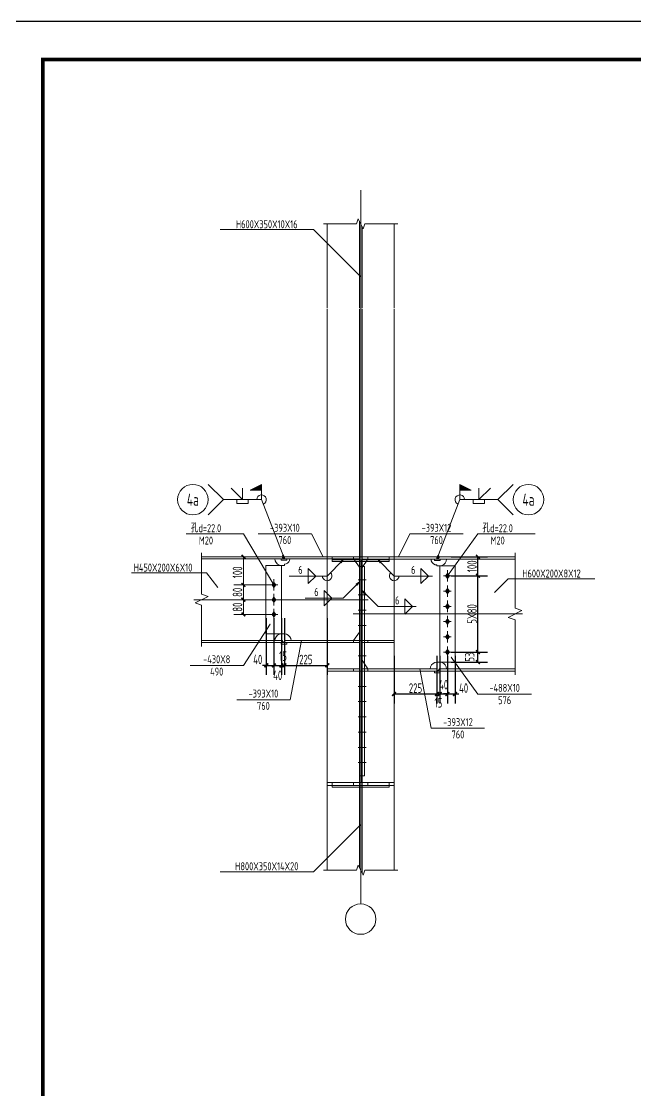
# Model space of a CAD drawing. Extents: x 19118 to 566552, y -1188739 to 92943.
# Drawn here: x 253395 to 269500, y -331137 to -303084 of the extents above; entities that cross this region are included whole.
import ezdxf
from ezdxf.enums import TextEntityAlignment as Align

# ---------------------------------------------------------------- set-up
doc = ezdxf.new("R2010")
doc.units = 0
doc.header["$LTSCALE"] = 1000
doc.header["$MEASUREMENT"] = 0
doc.linetypes.add('线型2', pattern=[5, 3, -2])
doc.linetypes.add('线型3', pattern=[19, 15, -1.5, 1, -1.5])
doc.layers.get('0').update_dxf_attribs({"linetype": 'CONTINUOUS'})
doc.layers.get('Defpoints').update_dxf_attribs({"linetype": 'CONTINUOUS'})
doc.layers.add('PUB_TITLE', color=4, linetype='CONTINUOUS')
doc.layers.add('WALL', color=6, linetype='CONTINUOUS')
for name, color, linetype, lineweight in [('孔标注', 9, 'CONTINUOUS', 18), ('字符标注', 9, 'CONTINUOUS', 18), ('尺寸标注', 9, 'CONTINUOUS', 18), ('柱_主零件_实线', 51, 'CONTINUOUS', 18), ('柱_零件_实线', 3, 'CONTINUOUS', 18), ('梁_主零件_实线', 141, 'CONTINUOUS', 18), ('梁_零件_实线', 3, 'CONTINUOUS', 18), ('点划线', 9, '线型3', 18), ('焊缝标注', 9, 'CONTINUOUS', 18), ('螺栓组-普通_实线', 7, 'CONTINUOUS', 18), ('轴线__点划线', 9, 'CONTINUOUS', 18), ('钢板标注', 9, 'CONTINUOUS', 18), ('钢框架轴线', 9, 'CONTINUOUS', 18)]:
    doc.layers.add(name, color=color, linetype=linetype, lineweight=lineweight)
doc.styles.add('PkpmHz', font='Pkpmeng', dxfattribs={"width": 0.7, "bigfont": 'hztxt'})
doc.dimstyles.new('Pkpm_100', dxfattribs={"dimtxt": 250, "dimasz": 100, "dimexe": 250, "dimexo": 0.0625, "dimgap": 30, "dimtad": 1, "dimdec": 0, "dimrnd": 5, "dimzin": 0, "dimdsep": 46, "dimtxsty": 'PkpmHz', "dimblk1": 'ARCHTICK', "dimblk2": 'ARCHTICK', "dimsah": 1, "dimcen": 0.09, "dimadec": 0, "dimazin": 0, "dimtfac": 1, "dimtdec": 0, "dimtmove": 2, "dimatfit": 1, "dimfxl": 1, "dimtolj": 1, "dimtzin": 0, "dimarcsym": 0})

# ---------------------------------------------------------------- blocks, each defined once
blk = doc.blocks.new('_ArchTick')
at = {"color": 0, "linetype": 'ByBlock', "const_width": 0.4}
blk.add_lwpolyline([(-0.5, -0.5), (0.5, 0.5)], dxfattribs=at)
blk = doc.blocks.new('*D916')
at = {"layer": 'Defpoints', "color": 0, "linetype": 'Continuous'}
for p in [(259816, -318644), (260016, -318644), (260016, -319981)]:
    blk.add_point(p, dxfattribs=at)
at = {"layer": '尺寸标注', "color": 0, "linetype": 'Continuous', "lineweight": -2}
for p, q in [((259816, -318744), (259816, -320231)), ((260016, -318744), (260016, -320231)), ((259816, -319981), (259716, -319981)), ((259816, -319981), (260016, -319981)), ((260016, -319981), (260116, -319981))]:
    blk.add_line(p, q, dxfattribs=at)
at = {"layer": '尺寸标注', "color": 0, "linetype": 'Continuous', "lineweight": -2, "xscale": 100, "yscale": 100, "zscale": 100}
blk.add_blockref('_ArchTick', (259816, -319981), dxfattribs=at)
at = {"layer": '尺寸标注', "color": 0, "linetype": 'Continuous', "lineweight": -2, "xscale": 100, "yscale": 100, "zscale": 100, "rotation": 180}
blk.add_blockref('_ArchTick', (260016, -319981), dxfattribs=at)
at = {"layer": '尺寸标注', "color": 0, "linetype": 'Continuous', "insert": (259593, -319826), "char_height": 250, "attachment_point": 5, "style": 'PkpmHz'}
blk.add_mtext('\\A1;40', dxfattribs=at)
blk = doc.blocks.new('*D917')
at = {"layer": 'Defpoints', "color": 0, "linetype": 'Continuous'}
for p in [(260016, -318644), (260216, -318644), (260216, -319981)]:
    blk.add_point(p, dxfattribs=at)
at = {"layer": '尺寸标注', "color": 0, "linetype": 'Continuous', "lineweight": -2}
for p, q in [((260016, -318744), (260016, -320231)), ((260216, -318744), (260216, -320231)), ((260016, -319981), (260216, -319981))]:
    blk.add_line(p, q, dxfattribs=at)
at = {"layer": '尺寸标注', "color": 0, "linetype": 'Continuous', "lineweight": -2, "xscale": 100, "yscale": 100, "zscale": 100, "rotation": 180}
blk.add_blockref('_ArchTick', (260016, -319981), dxfattribs=at)
at = {"layer": '尺寸标注', "color": 0, "linetype": 'Continuous', "lineweight": -2, "xscale": 100, "yscale": 100, "zscale": 100}
blk.add_blockref('_ArchTick', (260216, -319981), dxfattribs=at)
at = {"layer": '尺寸标注', "color": 0, "linetype": 'Continuous', "insert": (260116, -320240), "char_height": 250, "attachment_point": 5, "style": 'PkpmHz'}
blk.add_mtext('\\A1;40', dxfattribs=at)
blk = doc.blocks.new('*D918')
at = {"layer": 'Defpoints', "color": 0, "linetype": 'Continuous'}
for p in [(260216, -318644), (260291, -318644), (260291, -319981)]:
    blk.add_point(p, dxfattribs=at)
at = {"layer": '尺寸标注', "color": 0, "linetype": 'Continuous', "lineweight": -2}
for p, q in [((260216, -318744), (260216, -320231)), ((260291, -318744), (260291, -320231)), ((260216, -319981), (260291, -319981))]:
    blk.add_line(p, q, dxfattribs=at)
at = {"layer": '尺寸标注', "color": 0, "linetype": 'Continuous', "lineweight": -2, "xscale": 100, "yscale": 100, "zscale": 100, "rotation": 180}
blk.add_blockref('_ArchTick', (260216, -319981), dxfattribs=at)
at = {"layer": '尺寸标注', "color": 0, "linetype": 'Continuous', "lineweight": -2, "xscale": 100, "yscale": 100, "zscale": 100}
blk.add_blockref('_ArchTick', (260291, -319981), dxfattribs=at)
at = {"layer": '尺寸标注', "color": 0, "linetype": 'Continuous', "insert": (260254, -319738), "char_height": 250, "attachment_point": 5, "style": 'PkpmHz'}
blk.add_mtext('\\A1;15', dxfattribs=at)
blk = doc.blocks.new('*D919')
at = {"layer": 'Defpoints', "color": 0, "linetype": 'Continuous'}
for p in [(260291, -318644), (261416, -318644), (261416, -319981)]:
    blk.add_point(p, dxfattribs=at)
at = {"layer": '尺寸标注', "color": 0, "linetype": 'Continuous', "lineweight": -2}
for p, q in [((260291, -318744), (260291, -320231)), ((261416, -318744), (261416, -320231)), ((260291, -319981), (261416, -319981))]:
    blk.add_line(p, q, dxfattribs=at)
at = {"layer": '尺寸标注', "color": 0, "linetype": 'Continuous', "lineweight": -2, "xscale": 100, "yscale": 100, "zscale": 100, "rotation": 180}
blk.add_blockref('_ArchTick', (260291, -319981), dxfattribs=at)
at = {"layer": '尺寸标注', "color": 0, "linetype": 'Continuous', "lineweight": -2, "xscale": 100, "yscale": 100, "zscale": 100}
blk.add_blockref('_ArchTick', (261416, -319981), dxfattribs=at)
at = {"layer": '尺寸标注', "color": 0, "linetype": 'Continuous', "insert": (260854, -319826), "char_height": 250, "attachment_point": 5, "style": 'PkpmHz'}
blk.add_mtext('\\A1;225', dxfattribs=at)
blk = doc.blocks.new('*D920')
at = {"layer": 'Defpoints', "color": 0, "linetype": 'Continuous'}
for p in [(263166, -319631), (264291, -319631), (264291, -320731)]:
    blk.add_point(p, dxfattribs=at)
at = {"layer": '尺寸标注', "color": 0, "linetype": 'Continuous', "lineweight": -2}
for p, q in [((263166, -319731), (263166, -320981)), ((264291, -319731), (264291, -320981)), ((263166, -320731), (264291, -320731))]:
    blk.add_line(p, q, dxfattribs=at)
at = {"layer": '尺寸标注', "color": 0, "linetype": 'Continuous', "lineweight": -2, "xscale": 100, "yscale": 100, "zscale": 100, "rotation": 180}
blk.add_blockref('_ArchTick', (263166, -320731), dxfattribs=at)
at = {"layer": '尺寸标注', "color": 0, "linetype": 'Continuous', "lineweight": -2, "xscale": 100, "yscale": 100, "zscale": 100}
blk.add_blockref('_ArchTick', (264291, -320731), dxfattribs=at)
at = {"layer": '尺寸标注', "color": 0, "linetype": 'Continuous', "insert": (263729, -320576), "char_height": 250, "attachment_point": 5, "style": 'PkpmHz'}
blk.add_mtext('\\A1;225', dxfattribs=at)
blk = doc.blocks.new('*D921')
at = {"layer": 'Defpoints', "color": 0, "linetype": 'Continuous'}
for p in [(264291, -319631), (264366, -319631), (264366, -320731)]:
    blk.add_point(p, dxfattribs=at)
at = {"layer": '尺寸标注', "color": 0, "linetype": 'Continuous', "lineweight": -2}
for p, q in [((264291, -319731), (264291, -320981)), ((264366, -319731), (264366, -320981)), ((264291, -320731), (264366, -320731))]:
    blk.add_line(p, q, dxfattribs=at)
at = {"layer": '尺寸标注', "color": 0, "linetype": 'Continuous', "lineweight": -2, "xscale": 100, "yscale": 100, "zscale": 100, "rotation": 180}
blk.add_blockref('_ArchTick', (264291, -320731), dxfattribs=at)
at = {"layer": '尺寸标注', "color": 0, "linetype": 'Continuous', "lineweight": -2, "xscale": 100, "yscale": 100, "zscale": 100}
blk.add_blockref('_ArchTick', (264366, -320731), dxfattribs=at)
at = {"layer": '尺寸标注', "color": 0, "linetype": 'Continuous', "insert": (264329, -320962), "char_height": 250, "attachment_point": 5, "style": 'PkpmHz'}
blk.add_mtext('\\A1;15', dxfattribs=at)
blk = doc.blocks.new('*D922')
at = {"layer": 'Defpoints', "color": 0, "linetype": 'Continuous'}
for p in [(264366, -319631), (264566, -319631), (264566, -320731)]:
    blk.add_point(p, dxfattribs=at)
at = {"layer": '尺寸标注', "color": 0, "linetype": 'Continuous', "lineweight": -2}
for p, q in [((264366, -319731), (264366, -320981)), ((264566, -319731), (264566, -320981)), ((264366, -320731), (264566, -320731))]:
    blk.add_line(p, q, dxfattribs=at)
at = {"layer": '尺寸标注', "color": 0, "linetype": 'Continuous', "lineweight": -2, "xscale": 100, "yscale": 100, "zscale": 100, "rotation": 180}
blk.add_blockref('_ArchTick', (264366, -320731), dxfattribs=at)
at = {"layer": '尺寸标注', "color": 0, "linetype": 'Continuous', "lineweight": -2, "xscale": 100, "yscale": 100, "zscale": 100}
blk.add_blockref('_ArchTick', (264566, -320731), dxfattribs=at)
at = {"layer": '尺寸标注', "color": 0, "linetype": 'Continuous', "insert": (264466, -320489), "char_height": 250, "attachment_point": 5, "style": 'PkpmHz'}
blk.add_mtext('\\A1;40', dxfattribs=at)
blk = doc.blocks.new('*D923')
at = {"layer": 'Defpoints', "color": 0, "linetype": 'Continuous'}
for p in [(264566, -319631), (264766, -319631), (264766, -320731)]:
    blk.add_point(p, dxfattribs=at)
at = {"layer": '尺寸标注', "color": 0, "linetype": 'Continuous', "lineweight": -2}
for p, q in [((264566, -319731), (264566, -320981)), ((264766, -319731), (264766, -320981)), ((264566, -320731), (264466, -320731)), ((264566, -320731), (264766, -320731)), ((264766, -320731), (264866, -320731))]:
    blk.add_line(p, q, dxfattribs=at)
at = {"layer": '尺寸标注', "color": 0, "linetype": 'Continuous', "lineweight": -2, "xscale": 100, "yscale": 100, "zscale": 100}
blk.add_blockref('_ArchTick', (264566, -320731), dxfattribs=at)
at = {"layer": '尺寸标注', "color": 0, "linetype": 'Continuous', "lineweight": -2, "xscale": 100, "yscale": 100, "zscale": 100, "rotation": 180}
blk.add_blockref('_ArchTick', (264766, -320731), dxfattribs=at)
at = {"layer": '尺寸标注', "color": 0, "linetype": 'Continuous', "insert": (264990, -320576), "char_height": 250, "attachment_point": 5, "style": 'PkpmHz'}
blk.add_mtext('\\A1;40', dxfattribs=at)
blk = doc.blocks.new('*D924')
at = {"layer": 'Defpoints', "color": 0, "linetype": 'Continuous'}
for p in [(264566, -319631), (265366, -319631), (264566, -319896)]:
    blk.add_point(p, dxfattribs=at)
at = {"layer": '尺寸标注', "color": 0, "linetype": 'Continuous', "lineweight": -2}
for p, q in [((264666, -319631), (265616, -319631)), ((265366, -319896), (265366, -319631)), ((264666, -319896), (265616, -319896))]:
    blk.add_line(p, q, dxfattribs=at)
at = {"layer": '尺寸标注', "color": 0, "linetype": 'Continuous', "lineweight": -2, "xscale": 100, "yscale": 100, "zscale": 100}
for p, rotation in [((265366, -319631), 90), ((265366, -319896), 270)]:
    blk.add_blockref('_ArchTick', p, dxfattribs=dict(at, rotation=rotation))
at = {"layer": '尺寸标注', "color": 0, "linetype": 'Continuous', "insert": (265150, -319764), "char_height": 250, "attachment_point": 5, "rotation": 90, "style": 'PkpmHz'}
blk.add_mtext('\\A1;53', dxfattribs=at)
blk = doc.blocks.new('*D925')
at = {"layer": 'Defpoints', "color": 0, "linetype": 'Continuous'}
for p in [(264566, -317631), (265366, -317631), (264566, -319631)]:
    blk.add_point(p, dxfattribs=at)
at = {"layer": '尺寸标注', "color": 0, "linetype": 'Continuous', "lineweight": -2}
for p, q in [((264666, -317631), (265616, -317631)), ((265366, -319631), (265366, -317631)), ((264666, -319631), (265616, -319631))]:
    blk.add_line(p, q, dxfattribs=at)
at = {"layer": '尺寸标注', "color": 0, "linetype": 'Continuous', "lineweight": -2, "xscale": 100, "yscale": 100, "zscale": 100}
for p, rotation in [((265366, -317631), 90), ((265366, -319631), 270)]:
    blk.add_blockref('_ArchTick', p, dxfattribs=dict(at, rotation=rotation))
at = {"layer": '尺寸标注', "color": 0, "linetype": 'Continuous', "insert": (265211, -318631), "char_height": 250, "attachment_point": 5, "rotation": 90, "style": 'PkpmHz'}
blk.add_mtext('\\A1;5X80', dxfattribs=at)
blk = doc.blocks.new('*D926')
at = {"layer": 'Defpoints', "color": 0, "linetype": 'Continuous'}
for p in [(264566, -317131), (265366, -317131), (264566, -317631)]:
    blk.add_point(p, dxfattribs=at)
at = {"layer": '尺寸标注', "color": 0, "linetype": 'Continuous', "lineweight": -2}
for p, q in [((264666, -317131), (265616, -317131)), ((265366, -317631), (265366, -317131)), ((264666, -317631), (265616, -317631))]:
    blk.add_line(p, q, dxfattribs=at)
at = {"layer": '尺寸标注', "color": 0, "linetype": 'Continuous', "lineweight": -2, "xscale": 100, "yscale": 100, "zscale": 100}
for p, rotation in [((265366, -317131), 90), ((265366, -317631), 270)]:
    blk.add_blockref('_ArchTick', p, dxfattribs=dict(at, rotation=rotation))
at = {"layer": '尺寸标注', "color": 0, "linetype": 'Continuous', "insert": (265211, -317381), "char_height": 250, "attachment_point": 5, "rotation": 90, "style": 'PkpmHz'}
blk.add_mtext('\\A1;100', dxfattribs=at)

msp = doc.modelspace()

# ---------------------------------------------------------------- hatches: boundary and pattern name
at = {"layer": '焊缝标注'}
for points in [[(259691.46, -315381.48), (259391.46, -315381.48), (259691.46, -315231.48)], [(264891.46, -315381.48), (265191.46, -315381.48), (264891.46, -315231.48)], [(260291.46, -317181.47), (260269.35, -317082.8), (260241.38, -317093.63)], [(261836.46, -317211.47), (261755.14, -317271.58), (261776.36, -317292.79)], [(262746.46, -317211.47), (262806.57, -317292.79), (262827.78, -317271.58)], [(264291.46, -317191.47), (264341.36, -317103.52), (264313.36, -317092.75)], [(262256.46, -317791.47), (262175.14, -317851.58), (262196.36, -317872.79)], [(262326.46, -318013.47), (262386.57, -318094.79), (262407.78, -318073.58)]]:
    msp.add_hatch(color=256, dxfattribs=at).paths.add_polyline_path(points)
at = {"layer": '螺栓组-普通_实线'}
for points in [[(264566.46, -317566.47), (264516.46, -317631.47), (264566.46, -317696.47), (264616.46, -317631.47)], [(260016.46, -317803.97), (259966.46, -317868.97), (260016.46, -317933.97), (260066.46, -317868.97)], [(264566.46, -317966.47), (264516.46, -318031.47), (264566.46, -318096.47), (264616.46, -318031.47)], [(260016.46, -318191.47), (259966.46, -318256.47), (260016.46, -318321.47), (260066.46, -318256.47)], [(264566.46, -318366.47), (264516.46, -318431.47), (264566.46, -318496.47), (264616.46, -318431.47)], [(260016.46, -318578.97), (259966.46, -318643.97), (260016.46, -318708.97), (260066.46, -318643.97)], [(264566.46, -318766.47), (264516.46, -318831.47), (264566.46, -318896.47), (264616.46, -318831.47)], [(264566.46, -319166.47), (264516.46, -319231.47), (264566.46, -319296.47), (264616.46, -319231.47)], [(264566.46, -319566.47), (264516.46, -319631.47), (264566.46, -319696.47), (264616.46, -319631.47)]]:
    msp.add_hatch(color=1, dxfattribs=at).paths.add_polyline_path(points)

# ---------------------------------------------------------------- linework, layer by layer
at = {"layer": 'PUB_TITLE'}
msp.add_lwpolyline([(251456.96, -362483.6), (335556.96, -362483.6), (335556.96, -303083.6), (251456.96, -303083.6)], close=True, dxfattribs=at)
at = {"layer": 'PUB_TITLE', "const_width": 100}
msp.add_lwpolyline([(253956.96, -361483.6), (334556.96, -361483.6), (334556.96, -304083.6), (253956.96, -304083.6)], close=True, dxfattribs=at)
at = {"layer": '孔标注', "ltscale": 100}
for p, q in [((259216.46, -316531.47), (257716.46, -316531.47)), ((260016.46, -317868.97), (259216.46, -316531.47)), ((264566.46, -317631.47), (265366.46, -316531.47)), ((265366.46, -316531.47), (266866.46, -316531.47))]:
    msp.add_line(p, q, dxfattribs=at)
at = {"layer": '孔标注', "ltscale": 100, "const_width": 10}
for points in [[(264571.46, -317631.47, 1), (264561.46, -317631.47, 1)], [(260021.46, -317868.97, 1), (260011.46, -317868.97, 1)]]:
    msp.add_lwpolyline(points, format="xyb", close=True, dxfattribs=at)
at = {"layer": '字符标注', "ltscale": 100}
for p, q in [((261054.03, -308548.27), (258604.03, -308548.27)), ((262291.46, -309785.7), (261054.03, -308548.27)), ((258246.18, -317555.52), (256278.78, -317555.52)), ((258544.36, -317935.77), (258246.18, -317555.52)), ((265803.48, -318064.98), (266157.03, -317711.43)), ((266157.03, -317711.43), (268432.03, -317711.43)), ((262291.46, -324155.15), (261054.03, -325392.59)), ((261054.03, -325392.59), (258604.03, -325392.59))]:
    msp.add_line(p, q, dxfattribs=at)
at = {"layer": '字符标注', "ltscale": 100, "const_width": 10}
for points in [[(262296.46, -309785.7, 1), (262286.46, -309785.7, 1)], [(262296.46, -324155.15, 1), (262286.46, -324155.15, 1)]]:
    msp.add_lwpolyline(points, format="xyb", close=True, dxfattribs=at)
at = {"layer": '尺寸标注', "linetype": 'Continuous'}
for p, q in [((259916.46, -317131.47), (258966.46, -317131.47)), ((259216.46, -317868.97), (259216.46, -317131.47)), ((259916.46, -317868.97), (258966.46, -317868.97)), ((259916.46, -317868.97), (258966.46, -317868.97)), ((259216.46, -318643.97), (259216.46, -317868.97)), ((259916.46, -318256.47), (258966.46, -318256.47)), ((259916.46, -318643.97), (258966.46, -318643.97)), ((259916.46, -318643.97), (258966.46, -318643.97))]:
    msp.add_line(p, q, dxfattribs=at)
at = {"layer": '柱_主零件_实线', "ltscale": 100}
for p, q in [((261416.46, -308393.2), (261416.46, -310606.48)), ((263166.46, -310606.48), (263166.46, -308393.2)), ((261416.46, -310631.48), (261416.46, -325355.15)), ((263166.46, -325355.15), (263166.46, -310631.48))]:
    msp.add_line(p, q, dxfattribs=at)
at = {"layer": '柱_主零件_实线', "linetype": '线型2', "ltscale": 100}
for p, q in [((262256.46, -308323.2), (262256.46, -310606.48)), ((262326.46, -310606.48), (262326.46, -308463.2)), ((262256.46, -310631.48), (262256.46, -325285.15)), ((262326.46, -325425.15), (262326.46, -310631.48))]:
    msp.add_line(p, q, dxfattribs=at)
at = {"layer": '柱_零件_实线', "ltscale": 100}
for p, q in [((260291.46, -317131.47), (261416.46, -317131.47)), ((260291.46, -317181.47), (260291.46, -317131.47)), ((260291.46, -317181.47), (261416.46, -317181.47)), ((260376.69, -317298.78), (260408.77, -317266.7)), ((260408.77, -317266.7), (260429.37, -317226.28)), ((260429.37, -317226.28), (260436.46, -317181.47)), ((263166.46, -317131.47), (264291.46, -317131.47)), ((264291.46, -317191.47), (263166.46, -317191.47)), ((264144.05, -317239.37), (264136.46, -317191.47)), ((264166.07, -317282.58), (264144.05, -317239.37)), ((264200.35, -317316.87), (264166.07, -317282.58)), ((264291.46, -317191.47), (264291.46, -317131.47)), ((259806.46, -317356.47), (260291.46, -317356.47)), ((259806.46, -319156.47), (259806.46, -317356.47)), ((260291.46, -317326.47), (260336.27, -317319.38)), ((260291.46, -317356.47), (260291.46, -317326.47)), ((260336.27, -317319.38), (260376.69, -317298.78)), ((262391.46, -317386.47), (262321.46, -317386.47)), ((262321.46, -317386.47), (262321.46, -322876.47)), ((262391.46, -322876.47), (262391.46, -317386.47)), ((264243.57, -317338.89), (264200.35, -317316.87)), ((264291.46, -317346.47), (264243.57, -317338.89)), ((264291.46, -317366.47), (264291.46, -317346.47)), ((264766.46, -317366.47), (264291.46, -317366.47)), ((264766.46, -319896.47), (264766.46, -317366.47)), ((260291.46, -319156.47), (259806.46, -319156.47)), ((260345.54, -319165.04), (260291.46, -319156.47)), ((260394.32, -319189.89), (260345.54, -319165.04)), ((260433.04, -319228.61), (260394.32, -319189.89)), ((260457.9, -319277.39), (260433.04, -319228.61)), ((260291.46, -319381.47), (260291.46, -319331.47)), ((261416.46, -319331.47), (260291.46, -319331.47)), ((260291.46, -319381.47), (261416.46, -319381.47)), ((260466.46, -319331.47), (260457.9, -319277.39)), ((263166.46, -320071.47), (264291.46, -320071.47)), ((264116.46, -320071.47), (264125.03, -320017.39)), ((264125.03, -320017.39), (264149.89, -319968.61)), ((264149.89, -319968.61), (264188.6, -319929.89)), ((264188.6, -319929.89), (264237.39, -319905.04)), ((264237.39, -319905.04), (264291.46, -319896.47)), ((264291.46, -319896.47), (264766.46, -319896.47)), ((264291.46, -320131.47), (264291.46, -320071.47)), ((264291.46, -320131.47), (263166.46, -320131.47)), ((262391.46, -322876.47), (262321.46, -322876.47))]:
    msp.add_line(p, q, dxfattribs=at)
at = {"layer": '柱_零件_实线', "linetype": '线型2', "ltscale": 100}
for p, q in [((261416.46, -317181.47), (261416.46, -317131.47)), ((261416.46, -317131.47), (262256.46, -317131.47)), ((261416.46, -317181.47), (262256.46, -317181.47)), ((262106.46, -317181.47), (262106.46, -317131.47)), ((262256.46, -317406.47), (262106.46, -317181.47)), ((262256.46, -317181.47), (262256.46, -317131.47)), ((262326.46, -317191.47), (262326.46, -317131.47)), ((262326.46, -317131.47), (263166.46, -317131.47)), ((262326.46, -317416.47), (262476.46, -317191.47)), ((262326.46, -317191.47), (263166.46, -317191.47)), ((262476.46, -317191.47), (262476.46, -317131.47)), ((263166.46, -317131.47), (263166.46, -317191.47)), ((262256.46, -319106.47), (262256.46, -317406.47)), ((262326.46, -319846.47), (262326.46, -317416.47)), ((262106.46, -319331.47), (262256.46, -319106.47)), ((261416.46, -319381.47), (261416.46, -319331.47)), ((261416.46, -319331.47), (262256.46, -319331.47)), ((262256.46, -319381.47), (261416.46, -319381.47)), ((262106.46, -319381.47), (262106.46, -319331.47)), ((262256.46, -319381.47), (262256.46, -319331.47)), ((262326.46, -319331.47), (263166.46, -319331.47)), ((263166.46, -319381.47), (262326.46, -319381.47)), ((262476.46, -319381.47), (262476.46, -319331.47)), ((263166.46, -319331.47), (263166.46, -319381.47)), ((261416.46, -320131.47), (261416.46, -320071.47)), ((262256.46, -320071.47), (261416.46, -320071.47)), ((262106.46, -320131.47), (262106.46, -320071.47)), ((262256.46, -320131.47), (262256.46, -320071.47)), ((262476.46, -320071.47), (262326.46, -319846.47)), ((262326.46, -320131.47), (262326.46, -320071.47)), ((262326.46, -320071.47), (263166.46, -320071.47)), ((262476.46, -320131.47), (262476.46, -320071.47)), ((263166.46, -320071.47), (263166.46, -320131.47)), ((262256.46, -320131.47), (261416.46, -320131.47)), ((263166.46, -320131.47), (262326.46, -320131.47)), ((261416.46, -323131.47), (261416.46, -323051.47)), ((261416.46, -323051.47), (262256.46, -323051.47)), ((262256.46, -323131.47), (261416.46, -323131.47)), ((262106.46, -323131.47), (262106.46, -323051.47)), ((262256.46, -323131.47), (262256.46, -323051.47)), ((262326.46, -323131.47), (262326.46, -323051.47)), ((262326.46, -323051.47), (263166.46, -323051.47)), ((263166.46, -323131.47), (262326.46, -323131.47)), ((262476.46, -323131.47), (262476.46, -323051.47)), ((263166.46, -323051.47), (263166.46, -323131.47))]:
    msp.add_line(p, q, dxfattribs=at)
at = {"layer": '梁_主零件_实线', "ltscale": 100}
for p, q in [((258120.97, -317131.47), (260231.46, -317131.47)), ((258120.97, -317181.47), (260266.46, -317181.47)), ((260041.46, -317181.47), (260050.03, -317235.55)), ((260050.03, -317235.55), (260074.89, -317284.34)), ((260074.89, -317284.34), (260113.6, -317323.05)), ((260266.46, -317181.47), (260231.46, -317131.47)), ((261541.46, -317131.47), (263041.46, -317131.47)), ((261541.46, -317211.47), (261541.46, -317131.47)), ((263041.46, -317211.47), (261541.46, -317211.47)), ((262261.46, -317211.47), (262261.46, -323051.47)), ((262321.46, -323051.47), (262321.46, -317211.47)), ((263041.46, -317211.47), (263041.46, -317131.47)), ((264316.46, -317191.47), (264358.48, -317131.47)), ((264316.46, -317191.47), (266338.88, -317191.47)), ((264358.48, -317131.47), (266338.88, -317131.47)), ((264508.04, -317294.34), (264532.9, -317245.55)), ((264532.9, -317245.55), (264541.46, -317191.47)), ((260113.6, -317323.05), (260162.39, -317347.91)), ((260162.39, -317347.91), (260216.46, -317356.47)), ((264366.46, -317366.47), (264420.54, -317357.91)), ((264420.54, -317357.91), (264469.32, -317333.05)), ((264469.32, -317333.05), (264508.04, -317294.34)), ((260074.89, -319228.61), (260050.03, -319277.39)), ((260113.6, -319189.89), (260074.89, -319228.61)), ((260162.39, -319165.04), (260113.6, -319189.89)), ((260216.46, -319156.47), (260162.39, -319165.04)), ((260231.46, -319331.47), (258120.97, -319331.47)), ((260266.46, -319381.47), (258120.97, -319381.47)), ((260050.03, -319277.39), (260041.46, -319331.47)), ((260266.46, -319381.47), (260231.46, -319331.47)), ((264316.46, -320131.47), (264358.48, -320071.47)), ((266338.88, -320071.47), (264358.48, -320071.47)), ((264420.54, -319905.04), (264366.46, -319896.47)), ((264469.32, -319929.89), (264420.54, -319905.04)), ((264508.04, -319968.61), (264469.32, -319929.89)), ((264532.9, -320017.39), (264508.04, -319968.61)), ((264541.46, -320071.47), (264532.9, -320017.39)), ((266338.88, -320131.47), (264316.46, -320131.47)), ((261541.46, -323131.47), (261541.46, -323051.47)), ((261541.46, -323051.47), (263041.46, -323051.47)), ((263041.46, -323131.47), (261541.46, -323131.47)), ((263041.46, -323131.47), (263041.46, -323051.47))]:
    msp.add_line(p, q, dxfattribs=at)
at = {"layer": '梁_主零件_实线', "linetype": '线型2', "ltscale": 100}
for p, q in [((260216.46, -319156.47), (260216.46, -317356.47)), ((262261.46, -317386.47), (262321.46, -317386.47)), ((264366.46, -317366.47), (264366.46, -319896.47)), ((262261.46, -322876.47), (262321.46, -322876.47))]:
    msp.add_line(p, q, dxfattribs=at)
at = {"layer": '梁_零件_实线', "ltscale": 100}
for p, q in [((260353.96, -317181.47), (260203.96, -317181.47)), ((260203.96, -317221.47), (260203.96, -317181.47)), ((260203.96, -317221.47), (260353.96, -317221.47)), ((260353.96, -317221.47), (260353.96, -317181.47)), ((261541.46, -317251.47), (261541.46, -317211.47)), ((261541.46, -317211.47), (262261.46, -317211.47)), ((262261.46, -317251.47), (261541.46, -317251.47)), ((262321.46, -317211.47), (263041.46, -317211.47)), ((263041.46, -317251.47), (262321.46, -317251.47)), ((263041.46, -317251.47), (263041.46, -317211.47)), ((264228.96, -317191.47), (264378.96, -317191.47)), ((264228.96, -317231.47), (264228.96, -317191.47)), ((264378.96, -317231.47), (264228.96, -317231.47)), ((264378.96, -317231.47), (264378.96, -317191.47)), ((260203.96, -319421.47), (260203.96, -319381.47)), ((260353.96, -319381.47), (260203.96, -319381.47)), ((260203.96, -319421.47), (260353.96, -319421.47)), ((260353.96, -319421.47), (260353.96, -319381.47)), ((264228.96, -320171.47), (264228.96, -320131.47)), ((264228.96, -320131.47), (264378.96, -320131.47)), ((264378.96, -320171.47), (264228.96, -320171.47)), ((264378.96, -320171.47), (264378.96, -320131.47)), ((261541.46, -323171.47), (261541.46, -323131.47)), ((261541.46, -323131.47), (263041.46, -323131.47)), ((263041.46, -323171.47), (261541.46, -323171.47)), ((263041.46, -323171.47), (263041.46, -323131.47))]:
    msp.add_line(p, q, dxfattribs=at)
at = {"layer": '梁_零件_实线', "linetype": '线型2', "ltscale": 100}
for p, q in [((262261.46, -317211.47), (262321.46, -317211.47)), ((262321.46, -317251.47), (262261.46, -317251.47))]:
    msp.add_line(p, q, dxfattribs=at)
at = {"layer": '点划线', "ltscale": 100}
for p, q in [((262491.46, -318256.47), (257920.97, -318256.47)), ((262091.46, -318631.47), (266538.88, -318631.47))]:
    msp.add_line(p, q, dxfattribs=at)
at = {"layer": '焊缝标注', "ltscale": 100}
for p, q in [((258691.46, -315631.48), (258291.46, -315231.48)), ((265891.46, -315631.48), (266291.46, -315231.48)), ((259191.46, -315631.48), (258891.46, -315331.48)), ((259191.46, -315631.48), (259191.46, -315331.48)), ((259691.46, -315631.48), (259691.46, -315381.48)), ((264891.46, -315631.48), (264891.46, -315381.48)), ((265391.46, -315631.48), (265391.46, -315331.48)), ((265391.46, -315631.48), (265691.46, -315331.48)), ((258691.46, -315631.48), (258291.46, -316031.48)), ((259691.46, -315631.48), (258691.46, -315631.48)), ((259041.46, -315631.48), (259041.46, -315731.48)), ((259041.46, -315731.48), (259341.46, -315731.48)), ((259341.46, -315631.48), (259341.46, -315731.48)), ((260291.46, -317181.47), (259691.46, -315631.48)), ((264291.46, -317191.47), (264891.46, -315631.48)), ((264891.46, -315631.48), (265891.46, -315631.48)), ((265241.46, -315631.48), (265241.46, -315731.48)), ((265241.46, -315731.48), (265541.46, -315731.48)), ((265541.46, -315631.48), (265541.46, -315731.48)), ((265891.46, -315631.48), (266291.46, -316031.48)), ((261836.46, -317211.47), (261412.2, -317635.74)), ((262746.46, -317211.47), (263170.73, -317635.74)), ((261112.2, -317635.74), (260912.2, -317435.74)), ((260912.2, -317635.74), (260912.2, -317435.74)), ((263870.73, -317435.74), (264070.73, -317635.74)), ((263870.73, -317635.74), (263870.73, -317435.74)), ((261412.2, -317635.74), (260412.2, -317635.74)), ((261112.2, -317635.74), (260912.2, -317835.74)), ((260912.2, -317635.74), (260912.2, -317835.74)), ((262256.46, -317791.47), (261832.2, -318215.74)), ((263170.73, -317635.74), (264170.73, -317635.74)), ((263870.73, -317835.74), (264070.73, -317635.74)), ((263870.73, -317635.74), (263870.73, -317835.74)), ((261532.2, -318215.74), (261332.2, -318015.74)), ((261332.2, -318215.74), (261332.2, -318015.74)), ((262326.46, -318013.47), (262750.73, -318437.74)), ((261832.2, -318215.74), (260832.2, -318215.74)), ((261532.2, -318215.74), (261332.2, -318415.74)), ((261332.2, -318215.74), (261332.2, -318415.74)), ((263450.73, -318237.74), (263650.73, -318437.74)), ((263450.73, -318437.74), (263450.73, -318237.74)), ((262750.73, -318437.74), (263750.73, -318437.74)), ((263450.73, -318637.74), (263650.73, -318437.74)), ((263450.73, -318437.74), (263450.73, -318637.74))]:
    msp.add_line(p, q, dxfattribs=at)
at = {"layer": '焊缝标注', "linetype": 'Continuous'}
for points in [[(259691.46, -315381.48), (259391.46, -315381.48), (259691.46, -315231.48)], [(264891.46, -315381.48), (265191.46, -315381.48), (264891.46, -315231.48)], [(260291.46, -317181.47), (260269.35, -317082.8), (260241.38, -317093.63)], [(261836.46, -317211.47), (261755.14, -317271.58), (261776.36, -317292.79)], [(262746.46, -317211.47), (262806.57, -317292.79), (262827.78, -317271.58)], [(264291.46, -317191.47), (264341.36, -317103.52), (264313.36, -317092.75)], [(262256.46, -317791.47), (262175.14, -317851.58), (262196.36, -317872.79)], [(262326.46, -318013.47), (262386.57, -318094.79), (262407.78, -318073.58)]]:
    msp.add_lwpolyline(points, close=True, dxfattribs=at)
at = {"layer": '焊缝标注', "ltscale": 100}
for centre in [(257891.46, -315631.48), (266691.46, -315631.48)]:
    msp.add_circle(centre, 400, dxfattribs=at)
for centre, start, end in [((259691.46, -315631.48), 291.161255, 180), ((264891.46, -315631.48), 0, 248.962494), ((261412.2, -317635.74), 180, 44.999992), ((263170.73, -317635.74), 135, 0)]:
    msp.add_arc(centre, 125, start, end, dxfattribs=at)
at = {"layer": '螺栓组-普通_实线', "color": 9, "ltscale": 100}
for p, q in [((264566.46, -317481.47), (264566.46, -317781.47)), ((260016.46, -317718.97), (260016.46, -318018.97)), ((264666.46, -317631.47), (264466.46, -317631.47)), ((260116.46, -317868.97), (259916.46, -317868.97)), ((260016.46, -318106.47), (260016.46, -318406.47)), ((264666.46, -318031.47), (264466.46, -318031.47)), ((264566.46, -317881.47), (264566.46, -318181.47)), ((260116.46, -318256.47), (259916.46, -318256.47)), ((264566.46, -318281.47), (264566.46, -318581.47)), ((260116.46, -318643.97), (259916.46, -318643.97)), ((260016.46, -318493.97), (260016.46, -318793.97)), ((264666.46, -318431.47), (264466.46, -318431.47)), ((264566.46, -318681.47), (264566.46, -318981.47)), ((264666.46, -318831.47), (264466.46, -318831.47)), ((264666.46, -319231.47), (264466.46, -319231.47)), ((264566.46, -319081.47), (264566.46, -319381.47)), ((264566.46, -319481.47), (264566.46, -319781.47)), ((264666.46, -319631.47), (264466.46, -319631.47))]:
    msp.add_line(p, q, dxfattribs=at)
at = {"layer": '螺栓组-普通_实线', "ltscale": 100}
for p, q in [((262431.46, -317731.47), (262221.46, -317731.47)), ((262431.46, -317731.47), (262221.46, -317731.47)), ((262431.46, -317731.47), (262221.46, -317731.47)), ((262431.46, -318131.47), (262221.46, -318131.47)), ((262431.46, -318131.47), (262221.46, -318131.47)), ((262431.46, -318131.47), (262221.46, -318131.47)), ((262431.46, -318531.47), (262221.46, -318531.47)), ((262431.46, -318531.47), (262221.46, -318531.47)), ((262431.46, -318531.47), (262221.46, -318531.47)), ((262431.46, -318931.47), (262221.46, -318931.47)), ((262431.46, -318931.47), (262221.46, -318931.47)), ((262431.46, -318931.47), (262221.46, -318931.47)), ((262431.46, -319331.47), (262221.46, -319331.47)), ((262431.46, -319331.47), (262221.46, -319331.47)), ((262431.46, -319331.47), (262221.46, -319331.47)), ((262431.46, -319731.47), (262221.46, -319731.47)), ((262431.46, -319731.47), (262221.46, -319731.47)), ((262431.46, -319731.47), (262221.46, -319731.47)), ((262431.46, -320131.47), (262221.46, -320131.47)), ((262431.46, -320131.47), (262221.46, -320131.47)), ((262431.46, -320131.47), (262221.46, -320131.47)), ((262431.46, -320531.47), (262221.46, -320531.47)), ((262431.46, -320531.47), (262221.46, -320531.47)), ((262431.46, -320531.47), (262221.46, -320531.47)), ((262431.46, -320931.47), (262221.46, -320931.47)), ((262431.46, -320931.47), (262221.46, -320931.47)), ((262431.46, -320931.47), (262221.46, -320931.47)), ((262431.46, -321331.47), (262221.46, -321331.47)), ((262431.46, -321331.47), (262221.46, -321331.47)), ((262431.46, -321331.47), (262221.46, -321331.47)), ((262431.46, -321731.47), (262221.46, -321731.47)), ((262431.46, -321731.47), (262221.46, -321731.47)), ((262431.46, -321731.47), (262221.46, -321731.47)), ((262431.46, -322131.47), (262221.46, -322131.47)), ((262431.46, -322131.47), (262221.46, -322131.47)), ((262431.46, -322131.47), (262221.46, -322131.47)), ((262431.46, -322531.47), (262221.46, -322531.47)), ((262431.46, -322531.47), (262221.46, -322531.47)), ((262431.46, -322531.47), (262221.46, -322531.47))]:
    msp.add_line(p, q, dxfattribs=at)
at = {"layer": '螺栓组-普通_实线', "color": 1, "ltscale": 100}
for p, q in [((262391.46, -317731.47), (262261.46, -317731.47)), ((262391.46, -317731.47), (262261.46, -317731.47)), ((262391.46, -317731.47), (262261.46, -317731.47)), ((262391.46, -318131.47), (262261.46, -318131.47)), ((262391.46, -318131.47), (262261.46, -318131.47)), ((262391.46, -318131.47), (262261.46, -318131.47)), ((262391.46, -318531.47), (262261.46, -318531.47)), ((262391.46, -318531.47), (262261.46, -318531.47)), ((262391.46, -318531.47), (262261.46, -318531.47)), ((262391.46, -318931.47), (262261.46, -318931.47)), ((262391.46, -318931.47), (262261.46, -318931.47)), ((262391.46, -318931.47), (262261.46, -318931.47)), ((262391.46, -319331.47), (262261.46, -319331.47)), ((262391.46, -319331.47), (262261.46, -319331.47)), ((262391.46, -319331.47), (262261.46, -319331.47)), ((262391.46, -319731.47), (262261.46, -319731.47)), ((262391.46, -319731.47), (262261.46, -319731.47)), ((262391.46, -319731.47), (262261.46, -319731.47)), ((262391.46, -320131.47), (262261.46, -320131.47)), ((262391.46, -320131.47), (262261.46, -320131.47)), ((262391.46, -320131.47), (262261.46, -320131.47)), ((262391.46, -320531.47), (262261.46, -320531.47)), ((262391.46, -320531.47), (262261.46, -320531.47)), ((262391.46, -320531.47), (262261.46, -320531.47)), ((262391.46, -320931.47), (262261.46, -320931.47)), ((262391.46, -320931.47), (262261.46, -320931.47)), ((262391.46, -320931.47), (262261.46, -320931.47)), ((262391.46, -321331.47), (262261.46, -321331.47)), ((262391.46, -321331.47), (262261.46, -321331.47)), ((262391.46, -321331.47), (262261.46, -321331.47)), ((262391.46, -321731.47), (262261.46, -321731.47)), ((262391.46, -321731.47), (262261.46, -321731.47)), ((262391.46, -321731.47), (262261.46, -321731.47)), ((262391.46, -322131.47), (262261.46, -322131.47)), ((262391.46, -322131.47), (262261.46, -322131.47)), ((262391.46, -322131.47), (262261.46, -322131.47)), ((262391.46, -322531.47), (262261.46, -322531.47)), ((262391.46, -322531.47), (262261.46, -322531.47)), ((262391.46, -322531.47), (262261.46, -322531.47))]:
    msp.add_line(p, q, dxfattribs=at)
at = {"layer": '螺栓组-普通_实线', "color": 1, "linetype": 'Continuous'}
for points in [[(264566.46, -317566.47), (264516.46, -317631.47), (264566.46, -317696.47), (264616.46, -317631.47)], [(260016.46, -317803.97), (259966.46, -317868.97), (260016.46, -317933.97), (260066.46, -317868.97)], [(264566.46, -317966.47), (264516.46, -318031.47), (264566.46, -318096.47), (264616.46, -318031.47)], [(260016.46, -318191.47), (259966.46, -318256.47), (260016.46, -318321.47), (260066.46, -318256.47)], [(264566.46, -318366.47), (264516.46, -318431.47), (264566.46, -318496.47), (264616.46, -318431.47)], [(260016.46, -318578.97), (259966.46, -318643.97), (260016.46, -318708.97), (260066.46, -318643.97)], [(264566.46, -318766.47), (264516.46, -318831.47), (264566.46, -318896.47), (264616.46, -318831.47)], [(264566.46, -319166.47), (264516.46, -319231.47), (264566.46, -319296.47), (264616.46, -319231.47)], [(264566.46, -319566.47), (264516.46, -319631.47), (264566.46, -319696.47), (264616.46, -319631.47)]]:
    msp.add_lwpolyline(points, close=True, dxfattribs=at)
at = {"layer": '轴线__点划线', "ltscale": 100}
for p, q in [((262182.09, -308393.2), (262225.84, -308261.95)), ((262225.84, -308261.95), (262357.09, -308524.45)), ((261316.46, -308393.2), (262182.09, -308393.2)), ((262357.09, -308524.45), (262400.84, -308393.2)), ((262400.84, -308393.2), (263266.46, -308393.2)), ((258120.97, -318115.85), (258120.97, -317031.47)), ((266338.88, -318481.47), (266338.88, -317031.47)), ((258289.72, -318172.1), (258120.97, -318115.85)), ((257952.22, -318340.85), (258289.72, -318172.1)), ((258120.97, -318397.1), (257952.22, -318340.85)), ((258120.97, -319481.47), (258120.97, -318397.1)), ((266158.88, -318721.47), (266518.88, -318541.47)), ((266518.88, -318541.47), (266338.88, -318481.47)), ((266338.88, -318781.47), (266158.88, -318721.47)), ((266338.88, -320231.47), (266338.88, -318781.47)), ((261316.46, -325355.15), (262182.09, -325355.15)), ((262182.09, -325355.15), (262225.84, -325223.9)), ((262225.84, -325223.9), (262357.09, -325486.4)), ((262357.09, -325486.4), (262400.84, -325355.15)), ((262400.84, -325355.15), (263266.46, -325355.15))]:
    msp.add_line(p, q, dxfattribs=at)
at = {"layer": '钢板标注', "ltscale": 100}
for p, q in [((261003.96, -316531.47), (259603.96, -316531.47)), ((261303.96, -317131.47), (261003.96, -316531.47)), ((263278.96, -317131.47), (263578.96, -316531.47)), ((263578.96, -316531.47), (264978.96, -316531.47)), ((259916.46, -318898.97), (259216.46, -319981.47)), ((260741.46, -319331.47), (260441.46, -320881.47)), ((264666.46, -319763.97), (265366.46, -320731.47)), ((259216.46, -319981.47), (257816.46, -319981.47)), ((263841.46, -320071.47), (264141.46, -321631.47)), ((260441.46, -320881.47), (259041.46, -320881.47)), ((265366.46, -320731.47), (266766.46, -320731.47)), ((264141.46, -321631.47), (265541.46, -321631.47))]:
    msp.add_line(p, q, dxfattribs=at)
at = {"layer": '钢板标注', "ltscale": 100, "const_width": 10}
for points in [[(261308.96, -317131.47, 1), (261298.96, -317131.47, 1)], [(263283.96, -317131.47, 1), (263273.96, -317131.47, 1)], [(259921.46, -318898.97, 1), (259911.46, -318898.97, 1)], [(260746.46, -319331.47, 1), (260736.46, -319331.47, 1)], [(264671.46, -319763.97, 1), (264661.46, -319763.97, 1)], [(263846.46, -320071.47, 1), (263836.46, -320071.47, 1)]]:
    msp.add_lwpolyline(points, format="xyb", close=True, dxfattribs=at)
at = {"layer": '钢框架轴线', "ltscale": 100}
msp.add_line((262291.46, -326236.4), (262291.46, -307511.95), dxfattribs=at)
msp.add_circle((262291.46, -326636.4), 400, dxfattribs=at)

# ---------------------------------------------------------------- block references
at = {"layer": '尺寸标注', "linetype": 'Continuous', "xscale": 100, "yscale": 100, "zscale": 100}
for p, rotation in [((259216.46, -317131.47), 90), ((259216.46, -317868.97), 270), ((259216.46, -317868.97), 90), ((259216.46, -318256.47), 270), ((259216.46, -318643.97), 270), ((259216.46, -318643.97), 90)]:
    msp.add_blockref('_ArchTick', p, dxfattribs=dict(at, rotation=rotation))

# ---------------------------------------------------------------- texts
at = {"layer": 'WALL', "style": 'PkpmHz', "width": 0.71}
for p in [(258234.93, -316486.28), (265883.24, -316486.28)]:
    msp.add_text('孔d=22.0', height=210, dxfattribs=at).set_placement(p, align=Align.CENTER)
for p in [(258234.93, -316599.51), (265883.24, -316599.51)]:
    msp.add_text('M20', height=210, dxfattribs=at).set_placement(p, align=Align.TOP_CENTER)
at = {"layer": '字符标注', "style": 'PkpmHz', "width": 0.71}
for s, p in [('H600X350X10X16', (259829.03, -308511.65)), ('H450X200X6X10', (257108.68, -317518.91)), ('H600X200X8X12', (267294.53, -317674.81)), ('H800X350X14X20', (259829.03, -325355.97))]:
    msp.add_text(s, height=210, dxfattribs=at).set_placement(p, align=Align.CENTER)
at = {"layer": '尺寸标注', "style": 'PkpmHz', "width": 0.7}
for s, p in [('100', (259186.46, -317695.42)), ('80', (259186.46, -318183.28)), ('80', (259186.46, -318573.19))]:
    msp.add_text(s, height=250, rotation=90, dxfattribs=at).set_placement(p)
at = {"layer": '焊缝标注', "style": 'PkpmHz', "width": 0.71}
for p in [(257891.46, -315631.48), (266691.46, -315631.48)]:
    msp.add_text('4a', height=320, dxfattribs=at).set_placement(p, align=Align.MIDDLE_CENTER)
for p in [(260712.2, -317579.12), (263670.73, -317579.12), (261132.2, -318159.12), (263250.73, -318381.12)]:
    msp.add_text('6', height=210, dxfattribs=at).set_placement(p, align=Align.CENTER)
at = {"layer": '钢板标注', "style": 'PkpmHz', "width": 0.71}
for s, p in [('-393X10', (260303.96, -316474.86)), ('-393X12', (264278.96, -316474.86)), ('-430X8', (258516.46, -319924.86)), ('-393X10', (259741.46, -320824.86)), ('-488X10', (266066.46, -320674.86)), ('-393X12', (264841.46, -321574.86))]:
    msp.add_text(s, height=210, dxfattribs=at).set_placement(p, align=Align.CENTER)
for s, p in [('760', (260303.96, -316588.09)), ('760', (264278.96, -316588.09)), ('490', (258516.46, -320038.09)), ('576', (266066.46, -320788.09)), ('760', (259741.46, -320938.09)), ('760', (264841.46, -321688.09))]:
    msp.add_text(s, height=210, dxfattribs=at).set_placement(p, align=Align.TOP_CENTER)

# ---------------------------------------------------------------- dimensions: what is measured, and where the dimension line sits
at = {"layer": '尺寸标注', "linetype": 'Continuous'}
for base, p1, p2, text, picture, middle in [((265366.46, -317131.47), (264566.46, -317631.47), (264566.46, -317131.47), '100', '*D926', (265211.46, -317381.47)), ((265366.46, -317631.47), (264566.46, -319631.47), (264566.46, -317631.47), '5X80', '*D925', (265211.46, -318631.47))]:
    dim = msp.add_linear_dim(base=base, p1=p1, p2=p2, angle=90, text=text, dimstyle='Pkpm_100', override={"dimexo": 100, "dimtih": 0, "dimtoh": 0}, dxfattribs=at)
    dim.commit()
    dim.dimension.update_dxf_attribs({"geometry": picture, "text_midpoint": middle})
for base, p1, p2, text, picture, middle in [((260016.46, -319981.47), (259816.46, -318643.97), (260016.46, -318643.97), '40', '*D916', (259592.84, -319826.22)), ((260216.46, -319981.47), (260016.46, -318643.97), (260216.46, -318643.97), '40', '*D917', (260116.46, -320239.55)), ((260291.46, -319981.47), (260216.46, -318643.97), (260291.46, -318643.97), '15', '*D918', (260253.96, -319738.47)), ((264366.46, -320731.47), (264291.46, -319631.47), (264366.46, -319631.47), '15', '*D921', (264328.96, -320962.18)), ((264566.46, -320731.47), (264366.46, -319631.47), (264566.46, -319631.47), '40', '*D922', (264466.46, -320488.65)), ((264766.46, -320731.47), (264566.46, -319631.47), (264766.46, -319631.47), '40', '*D923', (264990.09, -320576.22))]:
    dim = msp.add_linear_dim(base=base, p1=p1, p2=p2, text=text, dimstyle='Pkpm_100', override={"dimexo": 100, "dimtih": 0, "dimtoh": 0}, dxfattribs=at)
    dim.commit()
    dim.dimension.update_dxf_attribs({"geometry": picture, "text_midpoint": middle, "dimtype": 160})
for base, p1, p2, picture, middle in [((261416.46, -319981.47), (260291.46, -318643.97), (261416.46, -318643.97), '*D919', (260853.96, -319826.47)), ((264291.46, -320731.47), (263166.46, -319631.47), (264291.46, -319631.47), '*D920', (263728.96, -320576.47))]:
    dim = msp.add_linear_dim(base=base, p1=p1, p2=p2, text='225', dimstyle='Pkpm_100', override={"dimexo": 100, "dimtih": 0, "dimtoh": 0}, dxfattribs=at)
    dim.commit()
    dim.dimension.update_dxf_attribs({"geometry": picture, "text_midpoint": middle})
dim = msp.add_linear_dim(base=(265366.46, -319631.47), p1=(264566.46, -319896.47), p2=(264566.46, -319631.47), angle=90, text='53', dimstyle='Pkpm_100', override={"dimexo": 100, "dimtih": 0, "dimtoh": 0}, dxfattribs=at)
dim.commit()
dim.dimension.update_dxf_attribs({"geometry": '*D924', "text_midpoint": (265150.24, -319763.97), "dimtype": 160})

doc.saveas('drawing.dxf')
